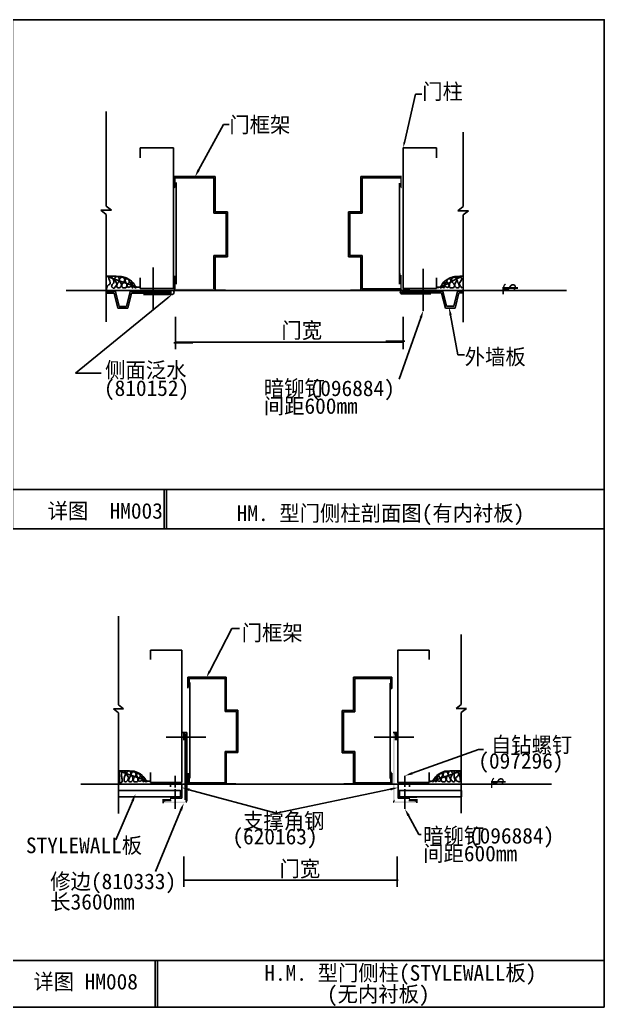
# Model space of a CAD drawing. Header units: metres. Extents: x 34 to 412, y 50 to 289.
# Drawn here: x 318.3 to 411.7, y 131.3 to 289.2 of the extents above; entities that cross this region are included whole.
import ezdxf

# ---------------------------------------------------------------- set-up
doc = ezdxf.new("R2010")
doc.units = ezdxf.units.M
for name, color, linetype in [('CALL', 1, 'Continuous'), ('CTRL', 5, 'Continuous'), ('DIMS-PRIM', 5, 'Continuous'), ('NOTE', 5, 'Continuous'), ('OBJS', 7, 'Continuous'), ('STRL', 2, 'Continuous'), ('TITLELINES', 1, 'Continuous'), ('TITLETEXT', 5, 'Continuous')]:
    doc.layers.add(name, color=color, linetype=linetype)

# ---------------------------------------------------------------- blocks, each defined once
blk = doc.blocks.new('SL')
for s, height, p in [('S', 0.12, (-0.1, -0.06)), ('L', 0.15, (-0.08, -0.07))]:
    blk.add_text(s, height=height).set_placement(p)
blk = doc.blocks.new('DFBARROW')
blk.add_lwpolyline([(0, 0), (0.12, 0)])

msp = doc.modelspace()

# ---------------------------------------------------------------- linework, layer by layer
for p, q in [((343.25, 247.97), (343.25, 248.23)), ((379.3, 248.21), (379.03, 248.21)), ((379.03, 247.95), (379.03, 248.21)), ((377.56, 182.48), (377.56, 182.28)), ((377.75, 182.28), (377.56, 182.28)), ((345.36, 168.53), (345.36, 168.73)), ((377.56, 168.51), (377.56, 168.71)), ((377.75, 168.71), (377.56, 168.71))]:
    msp.add_line(p, q)
for points in [[(337.53, 268.69), (342.84, 268.69), (342.84, 246.21), (337.53, 246.21)], [(337.53, 268.69), (337.53, 267.08)], [(384.85, 268.69), (379.54, 268.69), (379.54, 246.21), (384.85, 246.21)], [(384.85, 268.69), (384.85, 267.08)], [(343.3, 263.17), (343.3, 246.9)], [(378.97, 263.07), (378.97, 246.9)], [(337.53, 246.21), (337.53, 247.89)], [(384.85, 246.21), (384.85, 247.89)], [(339.19, 188.39), (344.18, 188.39), (344.18, 167.26), (339.19, 167.26)], [(339.19, 188.39), (339.19, 186.88)], [(383.67, 188.39), (378.68, 188.39), (378.68, 167.26), (383.67, 167.26)], [(383.67, 188.39), (383.67, 186.88)], [(345.45, 183.2), (345.45, 167.91)], [(377.45, 183.1), (377.45, 167.9)], [(339.19, 167.26), (339.19, 168.84)], [(383.67, 167.26), (383.67, 168.84)]]:
    msp.add_lwpolyline(points)
for points in [[(379.09, 262.4), (379.3, 262.19), (379.07, 262.2), (379.09, 262.4)], [(343.25, 247.97), (342.99, 248.23), (343.25, 247.97), (343.25, 248.23)], [(342.99, 248.23), (343.25, 248.23), (343.25, 247.97), (342.99, 248.23)], [(342.99, 248.23), (343.16, 248.03), (342.99, 247.77), (343.2, 247.56)], [(379.3, 248.21), (379.03, 248.21), (379.03, 247.95)], [(379.03, 248.21), (379.03, 247.95), (379.3, 248.21), (379.03, 248.21)], [(379.03, 247.95), (379.03, 248.21), (379.03, 248.21), (379.03, 247.95)], [(379.03, 248.21), (379.3, 248.21), (379.03, 247.95), (379.03, 248.21)], [(379.3, 248.21), (379.03, 247.95), (379.3, 247.76), (379.09, 247.55)], [(379.03, 247.95), (379.03, 247.95), (379.03, 247.95)], [(377.56, 182.48), (377.75, 182.28), (377.56, 182.28)], [(345.16, 168.73), (345.36, 168.73), (345.36, 168.53), (345.16, 168.73)], [(345.36, 168.53), (345.16, 168.73), (345.36, 168.53), (345.36, 168.73)], [(377.56, 168.71), (377.75, 168.71), (377.56, 168.51), (377.56, 168.71)], [(377.56, 168.51), (377.56, 168.71), (377.56, 168.71), (377.56, 168.51)], [(377.56, 168.71), (377.56, 168.51), (377.75, 168.71), (377.56, 168.71)], [(377.75, 168.71), (377.56, 168.71), (377.56, 168.51)], [(377.56, 168.51), (377.56, 168.51), (377.56, 168.51)]]:
    msp.add_solid(points)
at = {"layer": 'CALL'}
for p, q in [((379.74, 269.56), (381.51, 277.29)), ((381.51, 277.29), (382.52, 277.29)), ((346.87, 265.14), (350.86, 272.41)), ((350.86, 272.41), (351.75, 272.41)), ((341.93, 244.7), (327.22, 232.7)), ((382.36, 241.53), (378.88, 231.74)), ((327.22, 232.7), (331.28, 232.7)), ((348.65, 185.05), (352.16, 191.86)), ((352.16, 191.86), (353.42, 191.86)), ((380.98, 168.72), (391.59, 172.5)), ((391.59, 172.5), (392.39, 172.5)), ((317.16, 138.78), (411.66, 138.78))]:
    msp.add_line(p, q, dxfattribs=at)
for points in [[(379.89, 269.53), (379.59, 269.6), (379.54, 268.69)], [(347.05, 265.04), (346.69, 265.24), (346.27, 264.04)], [(341.84, 244.82), (342.03, 244.59), (342.63, 245.27)], [(382.16, 241.6), (382.55, 241.46), (382.77, 242.71)], [(348.82, 184.96), (348.47, 185.14), (348.11, 184)], [(381.05, 168.52), (380.91, 168.91), (379.8, 168.3)]]:
    msp.add_solid(points, dxfattribs=at)
at = {"layer": 'CTRL'}
for p, q in [((339.6, 242.74), (339.6, 249.54)), ((382.71, 242.63), (382.71, 249.35)), ((341.69, 174.49), (348.02, 174.49)), ((381.22, 174.49), (374.89, 174.49)), ((343.11, 168.3), (343.11, 166.44)), ((379.8, 168.3), (379.8, 166.57)), ((343.11, 166.16), (343.11, 163.04)), ((379.8, 166.19), (379.8, 163.04))]:
    msp.add_line(p, q, dxfattribs=at)
at = {"layer": 'DIMS-PRIM'}
for p, q in [((343.17, 241.67), (343.17, 236.52)), ((379.54, 241.67), (379.54, 236.52)), ((387.11, 241.97), (388.27, 235.58)), ((343.17, 237.65), (379.54, 237.65)), ((388.27, 235.58), (389.34, 235.58)), ((344.49, 155.39), (344.49, 150.56)), ((378.59, 155.39), (378.59, 150.56)), ((344.49, 151.62), (378.59, 151.62))]:
    msp.add_line(p, q, dxfattribs=at)
msp.add_solid([(386.9, 241.93), (387.31, 242.01), (386.88, 243.2)], dxfattribs=at)
at = {"layer": 'NOTE'}
for p, q in [((345.38, 166.09), (359.27, 162.34)), ((377.52, 166.16), (359.27, 162.34)), ((336.31, 164.27), (333.66, 158.09)), ((344.26, 163.34), (339.98, 153.03)), ((380.4, 161.95), (382.07, 158.92)), ((382.07, 158.92), (382.41, 158.92))]:
    msp.add_line(p, q, dxfattribs=at)
for points in [[(345.33, 165.89), (345.44, 166.29), (344.17, 166.42)], [(377.47, 166.37), (377.56, 165.96), (378.74, 166.42)], [(336.11, 164.35), (336.5, 164.19), (336.8, 165.42)], [(343.84, 162.87), (344.22, 162.71), (344.51, 163.94)], [(380.22, 161.85), (380.58, 162.05), (379.8, 163.04)]]:
    msp.add_solid(points, dxfattribs=at)
at = {"layer": 'OBJS'}
for p, q in [((332.09, 274.48), (332.09, 259.39)), ((389.12, 271.22), (389.12, 259.29)), ((349.52, 264.11), (342.99, 264.11)), ((349.31, 263.9), (343.2, 263.9)), ((349.31, 258.25), (349.31, 263.9)), ((349.52, 258.46), (349.52, 264.11)), ((372.77, 264.1), (379.3, 264.1)), ((372.77, 258.45), (372.77, 264.1)), ((372.98, 263.89), (379.09, 263.89)), ((372.98, 258.24), (372.98, 263.89)), ((332.09, 259.39), (332.96, 258.72)), ((389.12, 259.29), (388.25, 258.63)), ((331.23, 258.72), (332.09, 258.05)), ((331.23, 258.72), (332.96, 258.72)), ((332.09, 258.05), (332.09, 240.9)), ((351.25, 258.25), (349.31, 258.25)), ((351.46, 258.46), (349.52, 258.46)), ((351.25, 251.48), (351.25, 258.25)), ((351.46, 251.27), (351.46, 258.46)), ((370.82, 251.26), (370.82, 258.45)), ((370.82, 258.45), (372.77, 258.45)), ((371.03, 251.47), (371.03, 258.24)), ((371.03, 258.24), (372.98, 258.24)), ((389.98, 258.63), (388.25, 258.63)), ((389.98, 258.63), (389.12, 257.96)), ((389.12, 257.96), (389.12, 240.81)), ((349.31, 246.16), (349.31, 251.48)), ((349.31, 251.48), (351.25, 251.48)), ((349.52, 245.95), (349.52, 251.27)), ((349.52, 251.27), (351.46, 251.27)), ((372.77, 251.26), (370.82, 251.26)), ((372.98, 251.47), (371.03, 251.47)), ((372.77, 245.93), (372.77, 251.26)), ((372.98, 246.14), (372.98, 251.47)), ((342.99, 248.23), (342.99, 245.95)), ((378.99, 248.62), (378.99, 248.35)), ((385.11, 246.26), (385.11, 246.53)), ((333.59, 245.73), (332.08, 245.73)), ((333.38, 245.47), (332.08, 245.47)), ((333.38, 245.47), (333.98, 243.05)), ((333.59, 245.73), (334.18, 243.31)), ((335.94, 245.73), (335.35, 243.31)), ((336.15, 245.47), (335.55, 243.05)), ((335.94, 245.73), (342.56, 245.73)), ((336.15, 245.47), (342.56, 245.47)), ((342.99, 245.95), (351.15, 245.95)), ((379.3, 245.93), (371.14, 245.93)), ((379.09, 246.14), (372.98, 246.14)), ((385.89, 245.77), (379.26, 245.77)), ((385.68, 245.51), (379.26, 245.51)), ((385.68, 245.51), (386.28, 243.09)), ((385.89, 245.77), (386.48, 243.36)), ((388.24, 245.77), (387.65, 243.36)), ((388.44, 245.51), (387.85, 243.09)), ((388.24, 245.77), (389.12, 245.77)), ((388.44, 245.51), (389.12, 245.51)), ((335.35, 243.31), (334.18, 243.31)), ((386.48, 243.36), (387.65, 243.36)), ((335.55, 243.05), (333.98, 243.05)), ((386.28, 243.09), (387.85, 243.09)), ((334.08, 193.83), (334.08, 179.64)), ((388.82, 190.9), (388.82, 179.69)), ((351.29, 184.09), (345.16, 184.09)), ((345.16, 184.09), (345.16, 182.3)), ((351.1, 183.89), (345.36, 183.89)), ((345.36, 183.89), (345.36, 182.5)), ((351.1, 178.58), (351.1, 183.89)), ((351.29, 178.78), (351.29, 184.09)), ((371.62, 184.07), (377.75, 184.07)), ((371.62, 178.76), (371.62, 184.07)), ((371.82, 178.56), (371.82, 183.87)), ((371.82, 183.87), (377.56, 183.87)), ((377.56, 183.87), (377.56, 182.48)), ((377.75, 184.07), (377.75, 182.28)), ((333.26, 179.02), (334.89, 179.02)), ((333.26, 179.02), (334.08, 178.39)), ((334.08, 179.64), (334.89, 179.02)), ((334.08, 178.39), (334.08, 162.27)), ((352.93, 178.58), (351.1, 178.58)), ((353.12, 178.78), (351.29, 178.78)), ((352.93, 172.22), (352.93, 178.58)), ((353.12, 172.02), (353.12, 178.78)), ((369.79, 172), (369.79, 178.76)), ((369.79, 178.76), (371.62, 178.76)), ((369.99, 178.56), (371.82, 178.56)), ((369.99, 172.2), (369.99, 178.56)), ((388.82, 179.69), (388.01, 179.06)), ((389.64, 179.06), (388.01, 179.06)), ((389.64, 179.06), (388.82, 178.44)), ((388.82, 178.44), (388.82, 162.31)), ((344.99, 175.23), (344.35, 175.23)), ((344.99, 164.25), (344.99, 175.23)), ((377.93, 175.23), (378.56, 175.23)), ((344.74, 174.99), (344.6, 174.99)), ((344.6, 174.99), (344.6, 173.98)), ((344.74, 164.49), (344.74, 174.99)), ((378.17, 174.99), (378.32, 174.99)), ((378.32, 174.99), (378.32, 173.98)), ((351.1, 167.21), (351.1, 172.22)), ((351.1, 172.22), (352.93, 172.22)), ((371.82, 172.2), (369.99, 172.2)), ((371.82, 167.19), (371.82, 172.2)), ((351.29, 167.02), (351.29, 172.02)), ((351.29, 172.02), (353.12, 172.02)), ((371.62, 172), (369.79, 172)), ((371.62, 167), (371.62, 172)), ((377.52, 169.02), (377.52, 168.82)), ((345.16, 168.73), (345.16, 167.02)), ((345.36, 168.53), (345.36, 167.21)), ((377.56, 168.51), (377.56, 167.19)), ((377.75, 168.71), (377.75, 167)), ((383.92, 167.31), (383.92, 167.56)), ((345.16, 167.02), (352.83, 167.02)), ((345.36, 167.21), (351.1, 167.21)), ((377.75, 167), (370.09, 167)), ((377.56, 167.19), (371.82, 167.19)), ((341.18, 164.58), (341.18, 163.95)), ((341.43, 164.34), (341.43, 164.2)), ((342.46, 164.34), (341.43, 164.34)), ((342.46, 164.88), (342.46, 164.63)), ((380.46, 164.88), (381.73, 164.88)), ((380.46, 164.88), (380.46, 164.63)), ((380.46, 164.35), (381.49, 164.35)), ((381.49, 164.35), (381.49, 164.21)), ((381.73, 164.6), (381.73, 163.97))]:
    msp.add_line(p, q, dxfattribs=at)
for points in [[(337.53, 246.41), (337.53, 246.41), (337.38, 246.42), (337.25, 246.42), (337.14, 246.42), (337.06, 246.43), (336.99, 246.43), (336.94, 246.44), (336.9, 246.45), (336.87, 246.46), (336.85, 246.47), (336.82, 246.49), (336.8, 246.5), (336.78, 246.52), (336.77, 246.54), (336.75, 246.57), (336.73, 246.59), (336.72, 246.62), (336.7, 246.65), (336.68, 246.68), (336.66, 246.71), (336.64, 246.75), (336.62, 246.78), (336.6, 246.81), (336.58, 246.85), (336.56, 246.88), (336.54, 246.91), (336.52, 246.94), (336.5, 246.96), (336.48, 246.99), (336.46, 247.02), (336.44, 247.05), (336.41, 247.08), (336.39, 247.11), (336.36, 247.14), (336.33, 247.17), (336.3, 247.2), (336.26, 247.23), (336.23, 247.26), (336.19, 247.29), (336.15, 247.33), (336.11, 247.36), (336.07, 247.4), (336.02, 247.43), (335.98, 247.47), (335.93, 247.5), (335.89, 247.54), (335.84, 247.57), (335.79, 247.61), (335.74, 247.64), (335.69, 247.68), (335.63, 247.71), (335.58, 247.74), (335.52, 247.77), (335.46, 247.8), (335.4, 247.83), (335.34, 247.86), (335.28, 247.89), (335.21, 247.91), (335.15, 247.94), (335.08, 247.97), (335.02, 247.99), (334.95, 248.01), (334.88, 248.03), (334.82, 248.05), (334.75, 248.07), (334.68, 248.08), (334.61, 248.09), (334.54, 248.1), (334.48, 248.11), (334.41, 248.12), (334.34, 248.12), (334.27, 248.13), (334.2, 248.13), (334.13, 248.13), (334.06, 248.14), (333.99, 248.14), (333.93, 248.15), (333.86, 248.15), (333.79, 248.15), (333.73, 248.15), (333.67, 248.16), (333.6, 248.16), (333.53, 248.16), (333.43, 248.16), (333.29, 248.16), (333.1, 248.16), (332.85, 248.16), (332.52, 248.16), (332.09, 248.16), (337.07, 246.42), (336.83, 246.43), (336.73, 246.6), (336.55, 246.89), (336.41, 247.1), (336.12, 247.36), (335.76, 247.65), (335.28, 247.89), (334.75, 248.09), (334.2, 248.13), (333.65, 248.16), (333.36, 248.16), (332.09, 248.16)], [(333.41, 246.28), (333.41, 246.28), (333.41, 246.28), (333.37, 246.25), (333.27, 246.25), (333.22, 246.25), (333.22, 246.25), (333.09, 246.35), (333.02, 246.48), (332.97, 246.59), (332.98, 246.7), (333.05, 246.85), (333.14, 246.94), (333.22, 247), (333.27, 247.07), (333.32, 247.17), (333.3, 247.44), (333.26, 247.55), (333.2, 247.71), (333.13, 247.83), (333.04, 247.94), (332.97, 248), (332.88, 248.05), (332.72, 248.07), (332.58, 248.04), (332.51, 247.9), (332.53, 247.76), (332.64, 247.53), (332.71, 247.37), (332.76, 247.19), (332.74, 247.04), (332.7, 246.89), (332.57, 246.8), (332.45, 246.77), (332.31, 246.63), (332.27, 246.55), (332.24, 246.48), (332.2, 246.38), (332.15, 246.2), (332.15, 245.91)], [(336.88, 246.34), (336.77, 246.32), (336.68, 246.34), (336.63, 246.55), (336.49, 246.65), (336.46, 246.56), (336.42, 246.46), (336.31, 246.3), (336.28, 246.3), (336.27, 246.34), (336.12, 246.78), (336.01, 247.1), (335.99, 247.16), (336.02, 247.22), (336.16, 247.22), (336.21, 247.18), (336.27, 247.06), (336.24, 246.77), (335.94, 246.47), (335.79, 246.4), (335.7, 246.39), (335.5, 246.47), (335.45, 246.61), (335.48, 246.74), (335.57, 246.93), (335.68, 247.07), (335.76, 247.19), (335.79, 247.35), (335.74, 247.53), (335.67, 247.61), (335.57, 247.68), (335.39, 247.73), (335.24, 247.69), (335.14, 247.6), (335.12, 247.53), (335.14, 247.43), (335.19, 247.3), (335.26, 247.17), (335.33, 247.05), (335.38, 246.9), (335.4, 246.65), (335.36, 246.45), (335.3, 246.37), (335.22, 246.33), (335.03, 246.31), (334.82, 246.32), (334.71, 246.36), (334.62, 246.45), (334.58, 246.62), (334.6, 246.81), (334.68, 246.96), (334.8, 247.08), (334.91, 247.19), (334.99, 247.32), (335.04, 247.44), (335.06, 247.59), (335.03, 247.75), (334.97, 247.84), (334.86, 247.93), (334.69, 248), (334.49, 247.98), (334.37, 247.9), (334.28, 247.79), (334.23, 247.59), (334.27, 247.39), (334.35, 247.27), (334.44, 247.14), (334.51, 246.93), (334.53, 246.75), (334.5, 246.59), (334.41, 246.45), (334.32, 246.37), (334.18, 246.31), (333.99, 246.3), (333.89, 246.35), (333.83, 246.44), (333.81, 246.57), (333.83, 246.76), (333.88, 246.92), (333.99, 247.09), (334.07, 247.24), (334.12, 247.35), (334.16, 247.47), (334.19, 247.61), (334.18, 247.83), (334.13, 247.99), (334.03, 248.1), (333.88, 248.15), (333.72, 248.1), (333.63, 248.03), (333.56, 247.96), (333.46, 247.84), (333.44, 247.79), (333.43, 247.7), (333.47, 247.6), (333.52, 247.51), (333.62, 247.33), (333.71, 247.18), (333.77, 247.07), (333.8, 246.93), (333.75, 246.76), (333.67, 246.64), (333.61, 246.55), (333.54, 246.46), (333.47, 246.38), (333.45, 246.35), (333.41, 246.28)], [(385.25, 246.42), (385.25, 246.42), (385.33, 246.43), (385.4, 246.44), (385.45, 246.46), (385.49, 246.49), (385.52, 246.51), (385.55, 246.54), (385.57, 246.57), (385.59, 246.61), (385.61, 246.64), (385.63, 246.68), (385.66, 246.71), (385.68, 246.75), (385.7, 246.78), (385.72, 246.81), (385.74, 246.85), (385.76, 246.88), (385.78, 246.91), (385.8, 246.94), (385.82, 246.96), (385.84, 246.99), (385.86, 247.02), (385.88, 247.05), (385.9, 247.08), (385.93, 247.11), (385.96, 247.14), (385.99, 247.17), (386.02, 247.2), (386.06, 247.23), (386.09, 247.26), (386.13, 247.29), (386.17, 247.33), (386.21, 247.36), (386.25, 247.4), (386.29, 247.43), (386.34, 247.47), (386.38, 247.5), (386.43, 247.54), (386.48, 247.57), (386.53, 247.61), (386.58, 247.64), (386.63, 247.68), (386.69, 247.71), (386.74, 247.74), (386.8, 247.77), (386.86, 247.8), (386.92, 247.83), (386.98, 247.86), (387.04, 247.89), (387.11, 247.91), (387.17, 247.94), (387.23, 247.97), (387.3, 247.99), (387.37, 248.01), (387.43, 248.03), (387.5, 248.05), (387.57, 248.07), (387.64, 248.08), (387.71, 248.09), (387.78, 248.1), (387.85, 248.11), (387.92, 248.12), (388, 248.12), (388.08, 248.13), (388.16, 248.13), (388.25, 248.14), (388.35, 248.14), (388.44, 248.15), (388.54, 248.15), (388.64, 248.16), (388.75, 248.16), (388.85, 248.16), (388.96, 248.16), (385.49, 246.43), (385.59, 246.6), (385.77, 246.89), (385.9, 247.1), (386.2, 247.36), (386.56, 247.65), (387.03, 247.89), (387.56, 248.09), (388.12, 248.13), (388.67, 248.16), (388.96, 248.16)], [(385.44, 246.34), (385.55, 246.32), (385.64, 246.34), (385.69, 246.55), (385.83, 246.65), (385.86, 246.56), (385.9, 246.46), (386.01, 246.3), (386.04, 246.3), (386.05, 246.34), (386.2, 246.78), (386.3, 247.1), (386.32, 247.16), (386.3, 247.22), (386.16, 247.22), (386.11, 247.18), (386.05, 247.06), (386.08, 246.77), (386.38, 246.47), (386.53, 246.4), (386.62, 246.39), (386.81, 246.47), (386.87, 246.61), (386.84, 246.74), (386.75, 246.93), (386.64, 247.07), (386.56, 247.19), (386.53, 247.35), (386.58, 247.53), (386.65, 247.61), (386.75, 247.68), (386.93, 247.73), (387.08, 247.69), (387.17, 247.6), (387.2, 247.53), (387.18, 247.43), (387.13, 247.3), (387.06, 247.17), (386.99, 247.05), (386.94, 246.9), (386.92, 246.65), (386.96, 246.45), (387.02, 246.37), (387.09, 246.33), (387.29, 246.31), (387.5, 246.32), (387.61, 246.36), (387.7, 246.45), (387.74, 246.62), (387.72, 246.81), (387.64, 246.96), (387.52, 247.08), (387.41, 247.19), (387.33, 247.32), (387.28, 247.44), (387.26, 247.59), (387.29, 247.75), (387.35, 247.84), (387.45, 247.93), (387.63, 248), (387.82, 247.98), (387.95, 247.9), (388.04, 247.79), (388.09, 247.59), (388.05, 247.39), (387.97, 247.27), (387.88, 247.14), (387.81, 246.93), (387.79, 246.75), (387.82, 246.59), (387.9, 246.45), (388, 246.37), (388.14, 246.31), (388.33, 246.3), (388.43, 246.35), (388.49, 246.44), (388.51, 246.57), (388.49, 246.76), (388.44, 246.92), (388.33, 247.09), (388.24, 247.24), (388.2, 247.35), (388.16, 247.47), (388.13, 247.61), (388.14, 247.83), (388.19, 247.99), (388.29, 248.1), (388.44, 248.15), (388.6, 248.1), (388.69, 248.03), (388.76, 247.96), (388.85, 247.84), (388.88, 247.79), (388.88, 247.7), (388.85, 247.6), (388.8, 247.51), (388.69, 247.33), (388.61, 247.18), (388.55, 247.07), (388.51, 246.93), (388.57, 246.76), (388.64, 246.64), (388.71, 246.55), (388.78, 246.46), (388.85, 246.38), (388.87, 246.35), (388.91, 246.28)], [(338.07, 245.27), (342.63, 245.27)], [(341.42, 245.91), (342.63, 245.91)], [(380.61, 245.96), (379.4, 245.96)], [(383.96, 245.33), (379.4, 245.33)], [(339.19, 167.45), (339.19, 167.45), (339.04, 167.45), (338.92, 167.46), (338.82, 167.46), (338.75, 167.46), (338.69, 167.47), (338.64, 167.48), (338.6, 167.48), (338.57, 167.49), (338.55, 167.5), (338.52, 167.52), (338.5, 167.53), (338.49, 167.55), (338.47, 167.57), (338.46, 167.6), (338.44, 167.62), (338.43, 167.65), (338.41, 167.67), (338.39, 167.7), (338.37, 167.73), (338.35, 167.76), (338.33, 167.79), (338.31, 167.83), (338.29, 167.86), (338.27, 167.89), (338.26, 167.91), (338.24, 167.94), (338.22, 167.97), (338.2, 168), (338.18, 168.02), (338.16, 168.05), (338.14, 168.07), (338.12, 168.1), (338.09, 168.13), (338.06, 168.16), (338.03, 168.19), (338, 168.22), (337.96, 168.25), (337.93, 168.28), (337.89, 168.31), (337.85, 168.34), (337.81, 168.37), (337.77, 168.41), (337.73, 168.44), (337.69, 168.47), (337.65, 168.51), (337.6, 168.54), (337.55, 168.57), (337.51, 168.61), (337.46, 168.64), (337.4, 168.67), (337.35, 168.7), (337.3, 168.73), (337.24, 168.75), (337.19, 168.78), (337.13, 168.81), (337.07, 168.84), (337.01, 168.86), (336.95, 168.89), (336.89, 168.91), (336.83, 168.93), (336.77, 168.95), (336.7, 168.97), (336.64, 168.99), (336.58, 169), (336.51, 169.02), (336.45, 169.03), (336.38, 169.04), (336.32, 169.04), (336.25, 169.05), (336.19, 169.06), (336.12, 169.06), (336.06, 169.06), (335.99, 169.07), (335.93, 169.07), (335.86, 169.07), (335.8, 169.08), (335.74, 169.08), (335.68, 169.08), (335.62, 169.09), (335.56, 169.09), (335.5, 169.09), (335.43, 169.09), (335.34, 169.09), (335.21, 169.09), (335.03, 169.09), (334.79, 169.09), (334.48, 169.09), (334.08, 169.09), (338.76, 167.46), (338.53, 167.47), (338.44, 167.63), (338.27, 167.9), (338.14, 168.09), (337.86, 168.34), (337.52, 168.61), (337.08, 168.84), (336.58, 169.03), (336.06, 169.06), (335.54, 169.09), (335.27, 169.09), (334.08, 169.09)], [(335.32, 167.33), (335.32, 167.33), (335.19, 167.33), (335.19, 167.33), (335.02, 167.39), (334.96, 167.5), (334.96, 167.62), (334.96, 167.71), (334.96, 167.79), (334.96, 167.88), (334.98, 167.98), (335.02, 168.09), (335.05, 168.19), (335.11, 168.34), (335.15, 168.42), (335.19, 168.59), (335.21, 168.78), (335.21, 168.78), (335.15, 168.95), (335.03, 169.09), (334.79, 169.09), (334.58, 168.91), (334.56, 168.8), (334.54, 168.7), (334.54, 168.59), (334.54, 168.42), (334.54, 168.26), (334.58, 168.09), (334.62, 167.94), (334.64, 167.77), (334.65, 167.64), (334.64, 167.43), (334.58, 167.31), (334.58, 167.31), (334.31, 167.14), (334.31, 167.14), (334.22, 167.27), (334.22, 167.43), (334.24, 167.73), (334.24, 167.88), (334.24, 168.04), (334.24, 168.26), (334.24, 168.49), (334.2, 168.66), (334.16, 168.8), (334.16, 168.93), (334.08, 169.09)], [(338.58, 167.38), (338.48, 167.36), (338.39, 167.38), (338.34, 167.58), (338.21, 167.67), (338.18, 167.59), (338.15, 167.5), (338.04, 167.34), (338.02, 167.34), (338, 167.38), (337.86, 167.79), (337.76, 168.1), (337.75, 168.16), (337.77, 168.2), (337.9, 168.2), (337.95, 168.17), (338, 168.06), (337.98, 167.79), (337.7, 167.5), (337.55, 167.44), (337.47, 167.43), (337.29, 167.5), (337.23, 167.63), (337.26, 167.76), (337.34, 167.93), (337.45, 168.07), (337.52, 168.18), (337.55, 168.33), (337.5, 168.5), (337.44, 168.57), (337.34, 168.64), (337.17, 168.68), (337.04, 168.65), (336.95, 168.57), (336.93, 168.5), (336.94, 168.4), (336.99, 168.28), (337.06, 168.16), (337.12, 168.05), (337.17, 167.9), (337.18, 167.67), (337.15, 167.49), (337.09, 167.41), (337.02, 167.37), (336.84, 167.35), (336.64, 167.36), (336.54, 167.4), (336.45, 167.48), (336.41, 167.64), (336.44, 167.82), (336.51, 167.97), (336.62, 168.08), (336.72, 168.18), (336.8, 168.3), (336.85, 168.42), (336.87, 168.55), (336.84, 168.7), (336.78, 168.79), (336.68, 168.88), (336.52, 168.94), (336.34, 168.92), (336.22, 168.85), (336.13, 168.75), (336.08, 168.55), (336.12, 168.37), (336.2, 168.25), (336.28, 168.13), (336.35, 167.94), (336.37, 167.77), (336.34, 167.61), (336.26, 167.48), (336.17, 167.41), (336.04, 167.36), (335.86, 167.35), (335.77, 167.39), (335.71, 167.47), (335.69, 167.59), (335.71, 167.78), (335.76, 167.93), (335.86, 168.08), (335.94, 168.22), (335.98, 168.33), (336.02, 168.45), (336.05, 168.57), (336.04, 168.78), (335.99, 168.94), (335.9, 169.04), (335.75, 169.08), (335.61, 169.04), (335.52, 168.97), (335.45, 168.91), (335.37, 168.8), (335.34, 168.75), (335.34, 168.66), (335.37, 168.57), (335.42, 168.48), (335.52, 168.31), (335.6, 168.17), (335.66, 168.07), (335.69, 167.94), (335.64, 167.77), (335.56, 167.66), (335.5, 167.58), (335.43, 167.5), (335.37, 167.42), (335.35, 167.39), (335.32, 167.33)], [(384.04, 167.46), (384.04, 167.46), (384.12, 167.47), (384.18, 167.48), (384.23, 167.5), (384.27, 167.52), (384.3, 167.54), (384.32, 167.57), (384.35, 167.6), (384.37, 167.63), (384.38, 167.66), (384.4, 167.7), (384.43, 167.73), (384.45, 167.76), (384.47, 167.79), (384.49, 167.83), (384.51, 167.86), (384.52, 167.89), (384.54, 167.91), (384.56, 167.94), (384.58, 167.97), (384.6, 168), (384.62, 168.02), (384.64, 168.05), (384.66, 168.07), (384.68, 168.1), (384.71, 168.13), (384.74, 168.16), (384.77, 168.19), (384.8, 168.22), (384.83, 168.25), (384.87, 168.28), (384.91, 168.31), (384.95, 168.34), (384.98, 168.37), (385.02, 168.41), (385.07, 168.44), (385.11, 168.47), (385.15, 168.51), (385.2, 168.54), (385.24, 168.57), (385.29, 168.61), (385.34, 168.64), (385.39, 168.67), (385.45, 168.7), (385.5, 168.73), (385.56, 168.75), (385.61, 168.78), (385.67, 168.81), (385.73, 168.84), (385.79, 168.86), (385.85, 168.89), (385.91, 168.91), (385.97, 168.93), (386.03, 168.95), (386.1, 168.97), (386.16, 168.99), (386.22, 169), (386.29, 169.02), (386.35, 169.03), (386.41, 169.04), (386.48, 169.04), (386.54, 169.05), (386.61, 169.06), (386.67, 169.06), (386.74, 169.06), (386.8, 169.07), (386.87, 169.07), (386.93, 169.07), (387, 169.08), (387.06, 169.08), (387.12, 169.08), (387.18, 169.09), (387.24, 169.09), (387.3, 169.09), (387.37, 169.09), (387.47, 169.09), (387.6, 169.09), (387.79, 169.09), (388.05, 169.09), (388.39, 169.09), (388.82, 169.09), (384.27, 167.47), (384.36, 167.63), (384.53, 167.9), (384.66, 168.09), (384.94, 168.34), (385.28, 168.61), (385.72, 168.84), (386.22, 169.03), (386.74, 169.06), (387.26, 169.09), (387.53, 169.09), (388.82, 169.09)], [(384.22, 167.38), (384.32, 167.36), (384.41, 167.38), (384.46, 167.58), (384.59, 167.67), (384.62, 167.59), (384.65, 167.5), (384.76, 167.34), (384.78, 167.34), (384.8, 167.38), (384.94, 167.79), (385.03, 168.1), (385.05, 168.16), (385.03, 168.2), (384.9, 168.2), (384.85, 168.17), (384.8, 168.06), (384.82, 167.79), (385.1, 167.5), (385.25, 167.44), (385.33, 167.43), (385.51, 167.5), (385.57, 167.63), (385.54, 167.76), (385.46, 167.93), (385.35, 168.07), (385.28, 168.18), (385.25, 168.33), (385.3, 168.5), (385.36, 168.57), (385.46, 168.64), (385.62, 168.68), (385.76, 168.65), (385.85, 168.57), (385.87, 168.5), (385.86, 168.4), (385.81, 168.28), (385.74, 168.16), (385.68, 168.05), (385.63, 167.9), (385.62, 167.67), (385.65, 167.49), (385.71, 167.41), (385.78, 167.37), (385.96, 167.35), (386.15, 167.36), (386.26, 167.4), (386.34, 167.48), (386.39, 167.64), (386.36, 167.82), (386.29, 167.97), (386.18, 168.08), (386.07, 168.18), (386, 168.3), (385.95, 168.42), (385.93, 168.55), (385.96, 168.7), (386.01, 168.79), (386.11, 168.88), (386.28, 168.94), (386.46, 168.92), (386.58, 168.85), (386.66, 168.75), (386.71, 168.55), (386.68, 168.37), (386.6, 168.25), (386.52, 168.13), (386.45, 167.94), (386.43, 167.77), (386.46, 167.61), (386.54, 167.48), (386.63, 167.41), (386.76, 167.36), (386.93, 167.35), (387.03, 167.39), (387.09, 167.47), (387.11, 167.59), (387.09, 167.78), (387.04, 167.93), (386.94, 168.08), (386.86, 168.22), (386.81, 168.33), (386.77, 168.45), (386.75, 168.57), (386.76, 168.78), (386.81, 168.94), (386.9, 169.04), (387.04, 169.08), (387.19, 169.04), (387.28, 168.97), (387.34, 168.91), (387.43, 168.8), (387.45, 168.75), (387.46, 168.66), (387.43, 168.57), (387.38, 168.48), (387.28, 168.31), (387.2, 168.17), (387.14, 168.07), (387.11, 167.94), (387.16, 167.77), (387.23, 167.66), (387.29, 167.58), (387.36, 167.5), (387.43, 167.42), (387.44, 167.39), (387.48, 167.33)], [(387.48, 167.33), (387.64, 167.34), (387.64, 167.34), (387.75, 167.41), (387.75, 167.41), (387.81, 167.53), (387.81, 167.53), (387.83, 167.65), (387.83, 167.65), (387.81, 167.78), (387.81, 167.78), (387.75, 167.92), (387.71, 168.02), (387.71, 168.02), (387.69, 168.23), (387.69, 168.35), (387.71, 168.62), (387.71, 168.7), (387.71, 168.7), (387.71, 168.85), (387.79, 169.09), (387.79, 169.09), (387.79, 169.09), (388.05, 169.09), (388.26, 168.89), (388.26, 168.89), (388.34, 168.78), (388.38, 168.68), (388.38, 168.58), (388.38, 168.47), (388.34, 168.37), (388.3, 168.29), (388.22, 168.19), (388.1, 168.15), (388.01, 168.08), (387.93, 167.96), (387.91, 167.84), (387.93, 167.72), (387.99, 167.63), (388.05, 167.55), (388.14, 167.47), (388.32, 167.39), (388.42, 167.37), (388.49, 167.37), (388.61, 167.37), (388.61, 167.37), (388.69, 167.55), (388.69, 167.69), (388.65, 167.84), (388.65, 167.92), (388.65, 167.92), (388.61, 168.13), (388.61, 168.23), (388.61, 168.39), (388.63, 168.52), (388.63, 168.64), (388.65, 168.78), (388.65, 168.85), (388.65, 168.85), (388.82, 169.09), (388.82, 169.09)], [(342.3, 166.99), (344.17, 166.99)], [(344.17, 166.42), (344.17, 164.75), (342.3, 164.75)], [(342.35, 167.07), (342.35, 166.53)], [(344.17, 166.99), (344.17, 166.33)], [(380.61, 166.99), (378.74, 166.99)], [(378.74, 166.99), (378.74, 166.33)], [(378.74, 166.42), (378.74, 164.75), (380.61, 164.75)], [(380.57, 167.07), (380.57, 166.53)]]:
    msp.add_lwpolyline(points, dxfattribs=at)
for points in [[(342.63, 245.27, 0.41), (342.95, 245.59, 0.41), (342.63, 245.91, 1)], [(379.4, 245.33, -0.41), (379.08, 245.65, -0.41), (379.4, 245.96, -1)]]:
    msp.add_lwpolyline(points, format="xyb", dxfattribs=at)
for points in [[(334.07, 165.98), (334.07, 164.96), (343.97, 164.96), (343.97, 165.98)], [(388.85, 165.98), (388.85, 164.96), (378.94, 164.96), (378.94, 165.98)]]:
    msp.add_lwpolyline(points, close=True, dxfattribs=at)
for points in [[(342.99, 264.11), (343.2, 263.9), (349.52, 264.11), (349.31, 263.9)], [(342.99, 262.21), (343.2, 262.42), (342.99, 264.11), (343.2, 263.9)], [(349.31, 263.9), (349.31, 258.25), (349.52, 264.11), (349.52, 258.46)], [(372.77, 264.1), (372.98, 263.89), (379.3, 264.1), (379.09, 263.89)], [(372.77, 258.45), (372.98, 258.24), (372.77, 264.1), (372.98, 263.89)], [(379.09, 263.89), (379.3, 264.1), (379.09, 262.4), (379.3, 262.19)], [(349.52, 258.46), (349.31, 258.25), (351.46, 258.46), (351.25, 258.25)], [(351.25, 258.25), (351.25, 251.48), (351.46, 258.46), (351.46, 251.27)], [(370.82, 251.26), (370.82, 258.45), (371.03, 251.47), (371.03, 258.24)], [(370.82, 258.45), (371.03, 258.24), (372.77, 258.45), (372.98, 258.24)], [(349.31, 251.48), (349.52, 251.27), (349.31, 246.16), (349.52, 245.95)], [(351.25, 251.48), (351.46, 251.27), (349.31, 251.48), (349.52, 251.27)], [(372.77, 251.26), (372.98, 251.47), (370.82, 251.26), (371.03, 251.47)], [(372.77, 245.93), (372.77, 251.26), (372.98, 246.14), (372.98, 251.47)], [(342.99, 247.77), (342.99, 245.95), (343.2, 247.56), (343.2, 246.16)], [(379.09, 247.55), (379.3, 247.76), (379.09, 246.14), (379.3, 245.93)], [(343.2, 246.16), (342.99, 245.95), (349.31, 246.16), (349.52, 245.95)], [(379.09, 246.14), (379.3, 245.93), (372.98, 246.14), (372.77, 245.93)], [(345.16, 184.09), (345.36, 183.89), (351.29, 184.09), (351.1, 183.89)], [(345.16, 182.3), (345.36, 182.5), (345.16, 184.09), (345.36, 183.89)], [(351.1, 183.89), (351.1, 178.58), (351.29, 184.09), (351.29, 178.78)], [(371.62, 184.07), (371.82, 183.87), (377.75, 184.07), (377.56, 183.87)], [(371.62, 178.76), (371.82, 178.56), (371.62, 184.07), (371.82, 183.87)], [(377.56, 183.87), (377.75, 184.07), (377.56, 182.48), (377.75, 182.28)], [(351.29, 178.78), (351.1, 178.58), (353.12, 178.78), (352.93, 178.58)], [(352.93, 178.58), (352.93, 172.22), (353.12, 178.78), (353.12, 172.02)], [(369.79, 178.76), (369.99, 178.56), (371.62, 178.76), (371.82, 178.56)], [(369.79, 172), (369.79, 178.76), (369.99, 172.2), (369.99, 178.56)], [(344.99, 175.23), (344.35, 175.23), (344.74, 174.99), (344.6, 174.99)], [(344.6, 174.99), (344.35, 175.23), (344.6, 173.98), (344.35, 173.98)], [(344.74, 164.49), (344.74, 174.99), (344.99, 164.25), (344.99, 175.23)], [(378.17, 164.49), (378.17, 174.99), (377.93, 164.25), (377.93, 175.23)], [(377.93, 175.23), (378.56, 175.23), (378.17, 174.99), (378.32, 174.99)], [(378.32, 174.99), (378.56, 175.23), (378.32, 173.98), (378.56, 173.98)], [(351.1, 172.22), (351.29, 172.02), (351.1, 167.21), (351.29, 167.02)], [(352.93, 172.22), (353.12, 172.02), (351.1, 172.22), (351.29, 172.02)], [(371.62, 172), (371.82, 172.2), (369.79, 172), (369.99, 172.2)], [(371.62, 167), (371.62, 172), (371.82, 167.19), (371.82, 172.2)], [(345.16, 168.73), (345.16, 167.02), (345.36, 168.53), (345.36, 167.21)], [(377.56, 168.51), (377.75, 168.71), (377.56, 167.19), (377.75, 167)], [(345.36, 167.21), (345.16, 167.02), (351.1, 167.21), (351.29, 167.02)], [(377.56, 167.19), (377.75, 167), (371.82, 167.19), (371.62, 167)], [(341.18, 164.58), (341.18, 163.95), (341.43, 164.34), (341.43, 164.2)], [(342.46, 164.34), (342.46, 164.58), (341.43, 164.34), (341.18, 164.58)], [(341.43, 164.2), (341.18, 163.95), (344.74, 164.2), (344.99, 163.95)], [(344.74, 164.49), (344.99, 164.25), (344.74, 164.2), (344.99, 163.95)], [(377.93, 164.25), (378.17, 164.49), (377.93, 163.97), (378.17, 164.21)], [(381.49, 164.21), (381.73, 163.97), (378.17, 164.21), (377.93, 163.97)], [(380.46, 164.35), (380.46, 164.6), (381.49, 164.35), (381.73, 164.6)], [(381.73, 164.6), (381.73, 163.97), (381.49, 164.35), (381.49, 164.21)]]:
    msp.add_solid(points, dxfattribs=at)
at = {"layer": 'STRL'}
for p, q in [((325.7, 245.91), (405.65, 245.91)), ((328.07, 166.98), (403.22, 166.98))]:
    msp.add_line(p, q, dxfattribs=at)
at = {"layer": 'TITLELINES'}
for p, q in [((411.66, 131.31), (411.66, 207.8)), ((317.16, 131.31), (411.66, 131.31))]:
    msp.add_line(p, q, dxfattribs=at)
for points in [[(317.16, 289.17), (317.16, 207.8), (411.66, 207.8), (411.66, 289.17), (317.16, 289.17)], [(411.66, 214.1), (317.16, 214.1)], [(341.38, 214.1), (341.38, 207.8)], [(341.76, 207.8), (341.76, 214.1)], [(339.93, 138.78), (339.93, 131.31)], [(340.28, 131.31), (340.28, 138.78)]]:
    msp.add_lwpolyline(points, dxfattribs=at)

# ---------------------------------------------------------------- block references
at = {"layer": 'DIMS-PRIM'}
for p, xscale, yscale, zscale in [((342.93, 237.51), 25.2, 25.2, 25.2), ((344.39, 151.61), 23.69, 23.69, 23.69)]:
    msp.add_blockref('DFBARROW', p, dxfattribs=dict(at, xscale=xscale, yscale=yscale, zscale=zscale))
at = {"layer": 'DIMS-PRIM', "rotation": 180}
for p, xscale, yscale, zscale in [((379.79, 237.77), 25.2, 25.2, 25.2), ((378.74, 151.61), 23.69, 23.69, 23.69)]:
    msp.add_blockref('DFBARROW', p, dxfattribs=dict(at, xscale=xscale, yscale=yscale, zscale=zscale))
at = {"layer": 'NOTE', "rotation": 270}
for p, xscale, yscale, zscale in [((396.54, 245.46), 16.8, 16.8, 16.8), ((394.66, 166.56), 15.79, 15.79, 15.79)]:
    msp.add_blockref('SL', p, dxfattribs=dict(at, xscale=xscale, yscale=yscale, zscale=zscale))

# ---------------------------------------------------------------- texts
at = {"layer": 'NOTE'}
for s, p in [('门柱', (382.59, 276.45)), ('门框架', (351.77, 271.13)), ('门宽', (360.09, 238.27)), ('外墙板', (389.37, 234.04)), ('侧面泛水', (331.93, 231.93)), ('(810152)', (331.75, 229.03)), ('暗铆钉', (357.28, 229.04)), ('(096884) ', (364.6, 229.01)), ('间距600mm ', (357.28, 226.18)), ('门框架', (353.74, 189.92)), ('自钻螺钉', (393.55, 172.02)), ('(097296)', (391.55, 169.45)), ('支撑角钢 ', (353.96, 159.86)), ('(620163)', (352.27, 157.35)), ('暗铆钉', (382.74, 157.5)), ('(096884) ', (390.06, 157.48)), ('STYLEWALL板', (319.28, 155.94)), ('间距600mm ', (382.74, 154.64)), ('门宽', (359.8, 152.2)), ('修边(810333)', (323.17, 150.19)), ('长3600mm  ', (323.17, 146.92))]:
    msp.add_text(s, height=2.5, dxfattribs=at).set_placement(p)
at = {"layer": 'TITLETEXT'}
for s, rotation, p in [('详图  HM003', 0.03, (322.75, 209.4)), (' HM. 型门侧柱剖面图(有内衬板)', 0.01, (351.25, 209.03)), (' H.M. 型门侧柱(STYLEWALL板)', 0.01, (355.67, 135.55)), ('详图 HM008', 0.03, (320.47, 134.15)), ('(无内衬板)', 0.01, (367.37, 132.17))]:
    msp.add_text(s, height=2.5, rotation=rotation, dxfattribs=at).set_placement(p)

doc.saveas('drawing.dxf')
